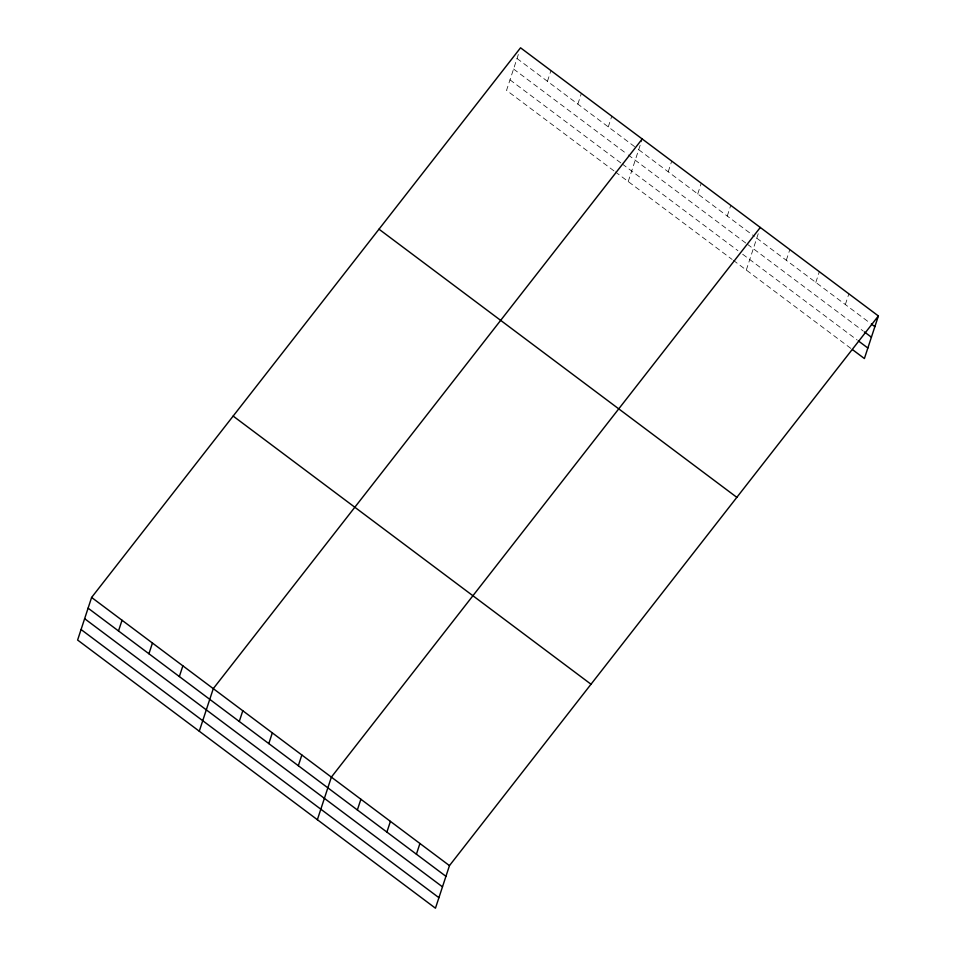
<?xml version="1.0" encoding="UTF-8"?>
<svg xmlns="http://www.w3.org/2000/svg" width="956" height="956" viewBox="0 0 956 956"><rect width="100%" height="100%" fill="white"/><g stroke="black" fill="none" stroke-linecap="round" stroke-linejoin="round"><path stroke-width="0.72" stroke-dasharray="4.78 3.58" d="M518.343 54.492L506.537 90.378L614.17 171.04M547.441 81.308L550.955 70.589M577.854 104.096L581.379 93.389M608.267 126.897L611.792 116.178M628.212 181.556L641.775 140.317M668.208 171.805L671.733 161.098M697.737 193.937L701.25 183.217M727.253 216.056L730.778 205.349M746.301 270.046L758.538 232.822M786.298 260.307L789.823 249.588M815.827 282.426L819.34 271.719M845.343 304.546L848.868 293.839M517.017 58.507L636.349 147.929M638.692 149.686L754.415 236.407M756.782 238.175L870.139 323.128M513.563 69.023L627.04 154.071M628.212 154.944L746.23 243.386M747.413 244.27L863.149 330.991M510.002 79.862L621.137 163.153M622.308 164.026L737.948 250.687M742.669 254.224L857.221 340.061M615.341 171.913L732.129 259.435M733.312 260.319L851.402 348.809"/><path stroke-width="1.43" d="M91.609 597.452L77.615 640.042L435.458 908.2L449.463 865.622L878.385 315.958L520.542 47.8L91.609 597.452L449.463 865.622M118.508 630.96L122.033 620.253M148.921 653.761L152.446 643.041M179.346 676.549L182.859 665.842M199.278 731.209L213.284 688.631L642.205 138.978M239.275 721.469L242.8 710.75M268.803 743.589L272.329 732.882M298.32 765.708L301.845 755.001M317.368 819.71L331.374 777.12L760.295 227.468M357.365 809.959L360.89 799.252M386.893 832.078L390.418 821.371M416.41 854.21L419.935 843.491M878.385 315.958L864.391 358.548L852.585 349.693M871.322 324.012L874.871 326.665M864.32 331.875L871.406 337.193M858.404 340.945L867.845 348.02M378.994 229.189L736.837 497.347M233.156 416.075L591.011 684.233M88.095 608.171L445.938 876.329M84.63 618.687L442.485 886.845M81.069 629.526L438.912 897.684"/></g></svg>
